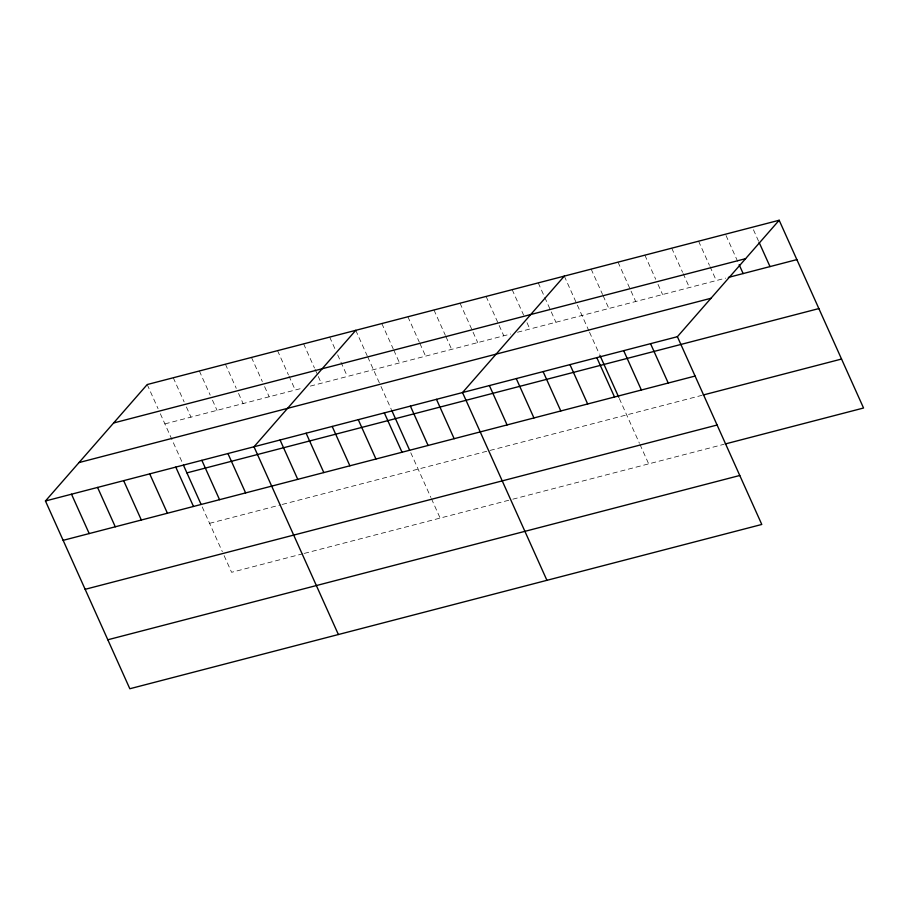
<?xml version="1.0" encoding="UTF-8"?>
<svg xmlns="http://www.w3.org/2000/svg" width="909" height="909" viewBox="0 0 909 909"><rect width="100%" height="100%" fill="white"/><g stroke="black" fill="none" stroke-linecap="round" stroke-linejoin="round"><path stroke-width="0.68" stroke-dasharray="4.54 3.41" d="M164.904 423.901L302.106 388.234M310.333 386.098L510.653 334.023M517.505 332.239L725.677 278.12M209.593 523.334L280.938 504.779M282.301 504.427L701.884 395.347M302.936 553.751L231.602 572.306L222.91 552.967M304.31 553.399L511.483 499.541M512.858 499.177L723.894 444.319M753.447 229.772L758.583 241.203M726.018 235.488L738.574 263.417M698.589 241.203L709.44 265.326M710.009 266.598L716.281 280.563M671.74 248.18L682.579 272.302M683.148 273.575L689.42 287.539M644.879 255.168L655.719 279.29M658.002 284.369L662.57 294.527M618.018 262.144L635.709 301.504M591.157 269.132L602.576 294.527M603.144 295.789L608.848 308.492M564.307 276.109L588.941 330.933M589.521 332.228L599.372 354.135M619.302 398.506L639.425 443.251M639.993 444.535L648.685 463.874M538.23 282.892L555.922 322.252M512.165 289.664L523.584 315.059M527.004 322.672L529.856 329.024M486.099 296.448L503.791 335.796M460.034 303.22L477.725 342.579M433.968 309.992L445.376 335.387M445.944 336.66L451.648 349.351M407.891 316.775L419.31 342.17M419.878 343.432L425.582 356.135M381.825 323.547L393.245 348.942M393.813 350.215L399.517 362.907M355.76 330.331L367.168 355.726M367.747 356.987L380.394 385.155M380.973 386.439L391.404 409.641M410.766 452.716L430.877 497.462M431.457 498.757L440.138 518.085M329.694 337.103L335.398 349.806M337.682 354.885L347.374 376.462M303.629 343.886L314.469 368.009M315.037 369.27L321.309 383.234M277.552 350.658L288.392 374.781M288.971 376.053L295.243 390.018M251.486 357.43L262.326 381.553M264.61 386.632L269.178 396.79M225.421 364.214L236.26 388.336M238.544 393.415L243.112 403.573M199.355 370.986L210.195 395.108M212.479 400.187L217.035 410.345M173.278 377.769L184.129 401.892M186.402 406.971L190.97 417.129M147.213 384.541L158.052 408.664M160.336 413.743L182.857 463.851M202.218 506.927L222.33 551.683"/><path stroke-width="1.36" d="M779.172 220.251L677.398 336.694L761.787 524.459L129.828 688.749L45.45 500.984L147.213 384.541L779.172 220.251L863.55 408.016L725.234 443.967M355.76 330.331L253.997 446.773L338.375 634.527M564.307 276.109L462.533 392.552L546.923 580.317M113.636 422.969L745.585 258.679M728.37 277.415L796.852 259.61M79.038 462.556L710.986 298.277M45.45 500.984L677.398 336.694M186.913 472.873L818.861 308.583M63.141 540.344L695.09 376.053M703.225 394.995L841.541 359.044M85.151 589.316L717.099 425.026M107.819 639.777L739.778 475.487M759.151 242.476L770.003 266.598M739.142 264.689L743.142 273.575M650.549 343.682L668.229 383.041M623.688 350.658L641.379 390.018M599.951 355.419L618.745 397.244M596.827 357.646L614.518 397.006M569.966 364.623L587.657 403.982M543.116 371.611L560.796 410.97M516.255 378.587L533.947 417.947M489.394 385.575L507.086 424.935M436.468 399.335L454.159 438.695M410.402 406.107L428.094 445.467M391.984 410.925L409.629 450.194M384.337 412.891L402.028 452.25M358.271 419.663L375.951 459.022M332.194 426.446L349.885 465.794M306.128 433.218L323.82 472.578M280.063 439.99L297.754 479.35M227.932 453.546L245.612 492.905M201.855 460.329L219.546 499.689M183.436 465.147L201.082 504.404M175.789 467.101L193.481 506.461M149.724 473.884L167.415 513.233M123.658 480.656L141.338 520.016M97.581 487.429L115.273 526.788M71.516 494.212L89.207 533.572"/></g></svg>
